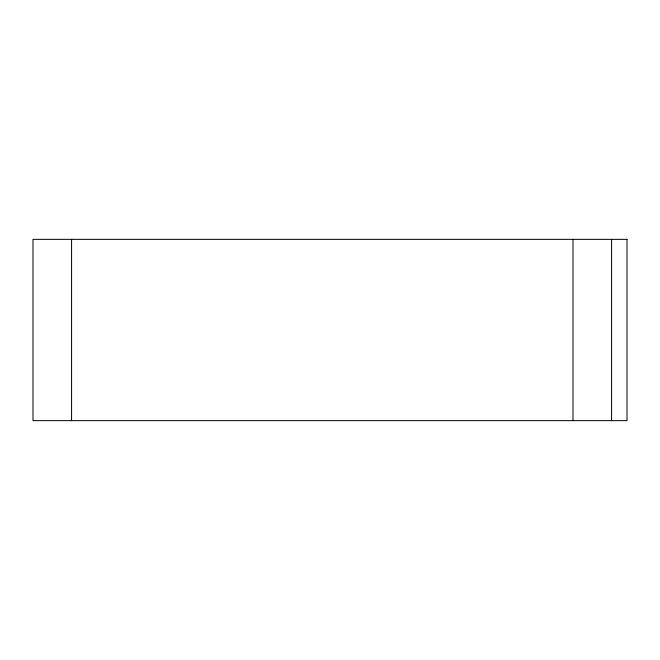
<?xml version="1.0" encoding="UTF-8"?>
<svg xmlns="http://www.w3.org/2000/svg" width="660" height="660" viewBox="0 0 660 660"><rect width="100%" height="100%" fill="white"/><g stroke="black" fill="none" stroke-linecap="round" stroke-linejoin="round"><path stroke-width="0.99" d="M611.572 239.357L611.572 420.643M573.004 239.357L573.004 420.643M71.569 239.357L71.569 420.643M627 239.357L33 239.357L33 420.643L627 420.643L627 239.357"/></g></svg>
